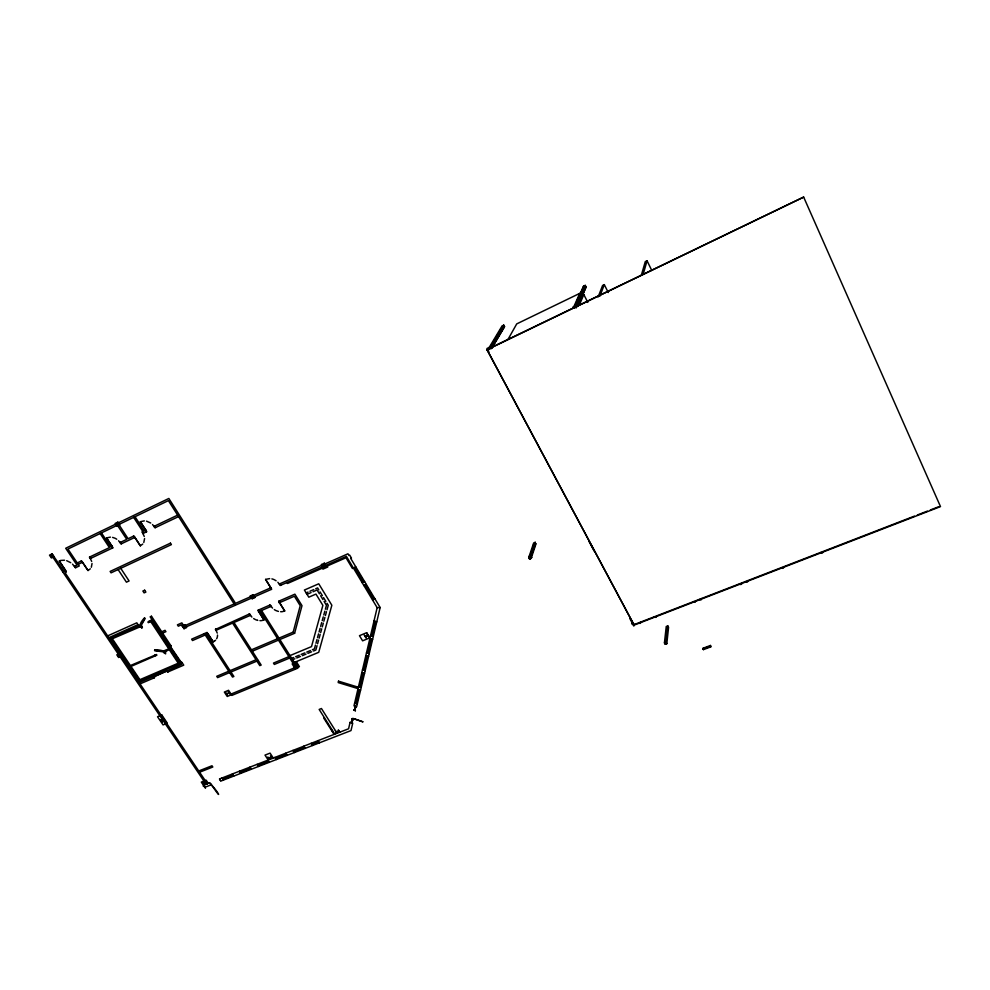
<?xml version="1.0" encoding="UTF-8"?>
<svg xmlns="http://www.w3.org/2000/svg" width="990" height="990" viewBox="0 0 990 990"><rect width="100%" height="100%" fill="white"/><g stroke="black" fill="none" stroke-linecap="round" stroke-linejoin="round"><path stroke-width="1.49" d="M183.274 627.45L185.551 626.088M203.928 783.622C208.259 783.486 203.532 778.969 207.108 783.783M271.05 757.251L268.686 758.154M296.988 664.723L294.55 665.738L293.535 664.488L295.255 667.223L294.612 665.849L297.012 664.847L298.027 666.072L296.196 663.387L296.975 664.612M710.733 646.891L710.474 645.468L703.172 648.19L703.123 649.044L703.42 649.613L710.733 646.891L710.474 645.468M163.56 651.123L163.523 651.816L154.873 650.838C151.445 647.126 178.151 654.328 154.737 650.121M703.42 649.613L703.172 648.19M140.642 626.521C144.317 629.925 139.974 624.022 141.62 626.175L142.411 627.685L141.62 627.771M164.055 652.447C166.79 655.021 163.721 650.764 165.021 652.113M666.815 643.686L666.047 642.25L667.817 625.89L666.245 626.497L664.438 642.869L665.193 644.304L666.815 643.686L668.572 627.301L667.817 625.89M665.911 642.671L664.773 643.104C664.723 644.886 667.631 643.698 665.923 642.56M634.132 625.111L486.944 349.557L803.657 197.084L940.5 506.595L634.132 625.111L486.944 349.557M354.544 709.545L355.212 706.712M351.796 722.403L352.452 719.594M354.816 709.632L355.484 706.786M356.091 703.061L359.11 690.203M352.056 722.49L352.725 719.68M377.153 607.65L353.987 705.833L356.66 706.65L380.148 607.538L350.745 558.447L351.475 558.125L349.718 555.18L348.975 555.501L347.948 553.794L279.291 584.05L280.182 585.486L346.389 556.355L377.153 607.65L380.148 607.538M359.989 686.503L363.07 673.472M363.949 669.735L367.067 656.519M367.971 652.732L371.126 639.354M372.042 635.506L375.247 621.943M372.314 635.592L375.519 622.029M356.338 703.135L359.382 690.29M360.249 686.577L363.342 673.559M364.221 669.809L367.352 656.618M368.243 652.806L371.411 639.441M356.61 703.222L359.655 690.364M360.521 686.664L363.602 673.633M364.493 669.896L367.612 656.692M368.515 652.893L371.683 639.528M372.587 635.667L375.804 622.116M351.524 722.316L352.193 719.52M355.064 709.719L355.744 706.86M251.435 649.836L293.176 632.127L300.218 605.694L294.364 596.228L279.168 602.836M252.314 651.21L294.624 633.278L302 605.657L294.884 594.173L278.635 601.252L284.699 610.979L279.415 602.502M317.518 637.634L318.557 633.885M317.048 645.666L315.847 650.034L313.508 651.012M315.439 645.109L314.399 648.896L312.345 649.749M315.959 643.252L316.986 639.515M319.077 632.004L320.117 628.229M320.636 626.348L321.688 622.562M322.208 620.668L323.26 616.869M325.376 609.221L326.465 605.311L324.101 601.462M317.567 643.797L318.607 640.072M319.127 638.204L320.166 634.454M320.686 632.573L321.725 628.811M322.27 626.918L323.309 623.143M323.829 621.225L324.893 617.426M325.413 615.533L326.477 611.709M327.009 609.803L328.259 605.298L327.022 603.281M323.792 614.963L324.856 611.152M643.178 274.341L647.052 260.754L645.282 261.608L641.347 275.22M534.711 545.874L530.368 558.607M535.466 543.572L534.773 544.451M534.006 547L535.293 544.76L534.513 544.376M535.59 544.104L535.206 542.31L533.672 542.953L528.759 557.531L529.576 559.004L531.16 558.36L536.011 543.757M535.293 544.76L534.266 543.931L529.489 557.221M529.576 559.016L531.618 557.519L530.677 555.811L528.982 556.566L530.628 555.972M530.207 557.184L529.068 557.741L529.65 558.793L530.788 558.236L530.207 557.184L529.068 557.741M531.16 558.36L530.331 556.863L535.206 542.31M534.971 544.178L530.306 558.707M534.266 543.931L533.202 545.539L533.82 545.28M599.915 296.121L604.308 284.637L608.256 292.545M598.133 296.975L602.588 285.466L604.308 284.637M579.274 305.205L583.828 294.55L587.8 302.396M577.517 306.046L582.132 295.367L583.828 294.55M577.826 305.848L586.031 287.063L585.189 285.405L575.784 306.789L576.205 307.593L585.449 286.246L584.026 286.927L575.277 306.974L584.088 287.05L585.511 286.358L576.267 307.717M577.962 305.786L586.031 287.063L585.065 285.479M576.205 306.628L584.471 287.818L583.642 286.16L574.163 307.568M575.933 306.714L585.189 285.405M583.642 286.16L574.287 307.506L574.695 308.311M573.284 307.989L579.719 293.387L580.561 295.057M91.34 567.258L92.033 563.471M117.897 656.246L120.112 655.157L119.246 653.734M143.798 542.458L144.59 538.572M161.642 721.017L163.82 719.879L163.127 718.567L164.872 721.153L163.882 719.977L161.457 720.745M507.994 339.421L516.718 323.903L579.719 293.387M140.469 625.037C151.854 608.714 136.632 625.395 141.211 625.395L144.948 618.861L144.268 618.366M216.637 638.736L217.045 637.907A10.878 8.922 33.3 0 0 217.478 636.05L217.515 635.073M504.529 326.626L491.535 348.542L504.529 326.626L503.551 325.091L488.862 349.618M491.052 347.639L503.947 325.834L502.586 326.502L504.009 325.945L491.114 347.762M490.013 348.084L503.687 325.029M488.33 348.888L502.19 325.747L502.932 327.405M90.325 568.804L88.036 570.525L81.576 560.872L77.245 562.939M142.733 544.054L140.345 545.824L133.922 535.949L128.094 538.721L118.825 524.514M120.05 655.058L117.785 656.024M251.448 597.304L252.215 598.702M214.298 641.26L213.159 641.879L207.046 632.449L191.627 639.156L192.518 640.53L208.271 633.674M50.7 555.501L51.554 556.949M51.901 554.92L52.742 556.368M52.544 554.61L64.115 571.341M51.146 556.157L52.247 555.625M116.857 524.452L117.996 523.896L116.919 524.552M51.208 556.256L52.309 555.724M490.397 346.834L487.043 348.455L488.85 351.834M572.839 307.123L576.366 305.427M486.733 349.916L803.657 197.084M100.139 533.523L109.42 547.619L89.409 557.135L89.892 558.063L90.35 558.546L113.008 547.767L106.524 537.929L112.179 546.517M133.662 517.362L142.919 531.655L142.016 532.088L142.956 533.523L146.805 531.692L140.333 521.705L145.976 530.417M112.068 546.344L110.732 546.987L101.45 532.892M145.864 530.256L144.28 531.011L135.024 516.706M177.631 515.134L154.032 526.371L154.254 526.965L154.96 527.818L178.559 516.594M82.393 562.097L88.036 570.525M134.739 537.199L140.345 545.824M78.173 564.337L82.517 562.271M134.85 537.384L120.99 543.968L120.062 542.545L126.745 539.364L116.412 523.784M62.816 571.948L65.798 570.686L59.19 560.885L66.144 571.601L65.055 572.727L207.331 783.696M107.65 635.889L136.806 622.821L138.761 625.767M108.863 637.684L138.018 624.64M152.114 619.802L147.894 622.017L148.327 622.673L150.74 621.596L168.746 648.834L163.932 650.937L164.674 652.497M140.914 626.794L141.681 626.447M186.182 626.868L271.718 589.223L265.58 579.398L270.938 587.961M161.717 631.781L165.033 630.308L165.924 631.669L162.62 633.13M182.16 625.989L184.833 624.801M185.279 625.494L234.135 603.962M270.827 587.788L235.521 603.356L168.845 498.465L65.699 548.262L77.047 565.191L74.448 566.416L75.389 567.814L79.274 565.971L67.939 549.054L168.399 500.618L235.026 605.373M254.764 597.589L253.861 596.252L251.299 597.205L253.787 596.141L252.982 594.755M121.164 656.358L118.602 657.484L116.808 654.811L119.369 653.685L121.164 656.358L120.149 655.145M183.954 628.737L186.627 627.561L184.734 624.851M169.525 646.173L170.837 645.591M355.868 567.023L352.44 568.495L345.993 557.766L327.207 566.02L327.789 566.998L322.95 569.126L322.356 568.161L287.521 583.481L286.939 582.516M207.826 633.649L213.159 641.879M258.675 611.523L263.971 619.926L257.895 610.298L270.208 604.927L270.876 605.756L271.087 606.35L258.44 611.857M164.328 652.707L165.095 652.373M306.145 592.899L308.051 592.07M309.957 591.24L313.781 589.582M315.699 588.753L317.617 587.912L318.854 589.941M307.036 594.334L311.083 592.577M313.001 591.748L317.072 589.978L319.436 593.851M362.154 582.64L364.605 581.588M180.799 663.251L182.111 662.694M363.887 585.536L366.337 584.484M139.132 682.58L153.722 676.318L154.613 677.643L140.023 683.904M153.834 676.479L166.815 670.911M154.044 676.813L181.541 664.377L180.514 662.817L181.826 662.248L183.744 665.156L167.595 672.086L166.914 671.294M140.333 521.705L144.317 520.889M106.524 537.929L110.434 537.125M372.537 599.965L374.987 598.925M258.279 660.528L217.602 677.618L216.736 676.294L256.039 659.748L232.588 623.094M534.056 545.725L534.625 546.74M289.983 655.603L311.504 646.619L322.876 605.373L315.959 594.087L308.793 597.193L304.388 590.04L318.743 583.791L331.848 605.249L318.731 652.323L294.302 662.459M288.882 656.655L273.488 663.077L274.341 664.438L289.748 658.016M528.747 557.519L530.331 556.863M291.716 658.35L293.721 657.509M295.577 656.741L299.289 655.194M301.146 654.415L304.871 652.868M306.739 652.088L310.476 650.529M292.582 659.724L294.884 658.758M296.74 657.991L300.453 656.444M302.309 655.677L306.034 654.118M307.902 653.351L311.64 651.791M160.677 719.582L162.323 722.205M225.819 692.567L227.428 695.277M228.356 691.515L230.088 694.176M231.017 694.077L295.639 667.359L278.475 640.122M231.45 694.732L227.242 696.477L224.346 692.06L228.566 690.302L231.883 695.401L297.879 668.139L279.861 639.54M324.485 717.861L323.792 718.134L334.075 734.407M265.58 579.398L269.651 578.606M198.743 770.962L211.971 765.765L212.813 767.015L199.584 772.225M331.724 730.694L332.417 730.422M202.888 782.273L204.67 784.736M267.869 756.942L269.54 759.503M270.394 755.952L272.064 758.526M335.387 730.62L336.934 733.305M206.118 782.669L203.779 783.387M271.087 757.375L268.797 758.377M338.852 731.103L336.315 732.093M203.408 785.218L209.657 782.793L211.068 784.872L204.806 787.31M209.942 783.214L210.932 783.882C224.062 803.657 217.862 790.8 210.783 784.451M219.755 779.402L220.584 780.652M222.589 778.821L223.158 779.65M232.91 774.811L233.467 775.653M240.038 772.039L240.607 772.881M250.47 767.98L251.027 768.834M257.672 765.183L258.242 766.037M268.216 761.087L268.773 761.941M275.505 758.253L276.062 759.12M286.16 754.12L286.716 754.974M293.523 751.262L294.079 752.115M304.301 747.066L304.846 747.933M311.739 744.183L312.296 745.049M318.532 741.535L319.089 742.413M223.171 778.858L232.625 775.182M240.62 772.076L250.185 768.364M258.266 765.233L267.919 761.471M276.086 758.303L285.85 754.516M294.104 751.299L303.979 747.475M312.333 744.22L318.223 741.931M223.319 779.068L232.774 775.393M240.768 772.299L250.322 768.587M258.402 765.443L268.067 761.694M276.222 758.526L285.986 754.726M294.253 751.521L304.116 747.685M312.469 744.443L318.372 742.154M223.455 779.279L232.91 775.615M240.904 772.509L250.458 768.797M258.551 765.654L268.203 761.904M276.358 758.736L286.135 754.949M294.389 751.744L304.264 747.908M312.617 744.666L318.508 742.376M633.254 624.938L914.463 516.112M917.334 514.998L927.395 511.112M930.278 509.999L938.904 506.657M284.699 610.979L282.682 611.572A10.197 8.601 31.9 0 1 280.628 611.721M263.971 619.926L261.979 620.52A10.147 8.489 32.4 0 1 259.949 620.656M664.438 642.869L666.047 642.25M703.469 648.772L709.558 646.495M703.123 649.044L710.436 646.309M60.464 560.451L64.523 560.216M206.13 782.669L206.997 783.82M257.635 620.346L257.771 620.371A11.039 9.232 32.4 0 1 255.482 619.591A11.001 9.207 32.4 0 1 253.638 618.54M226.661 693.817L229.049 692.752M336.204 731.857C340.993 732.365 336.204 726.895 339.694 732.229M278.425 611.424L276.123 610.644A11.063 9.331 31.9 0 1 274.279 609.58M146.52 521.148L150.715 523.017M271.879 578.89L272.027 578.915A11.138 9.417 32.8 0 1 274.23 579.695L276.086 580.771M112.6 537.397L114.89 538.176A11.15 9.096 39.1 0 1 116.758 539.241M66.677 560.687L70.736 562.691M369.889 638.463L372.624 639.28M365.83 655.64L368.552 656.457M361.833 672.594L364.53 673.41M358.541 686.553L361.226 687.369M373.985 621.052L376.745 621.881M370.569 635.568L373.304 636.409M354.643 703.11L357.303 703.915M366.498 652.794L369.233 653.623M362.501 669.784L365.199 670.614M357.885 689.325L360.57 690.141M229.222 693.025L226.772 694.04M185.736 626.373L183.088 627.165M251.299 597.205L250.421 595.881M638.896 623.255L640.32 623.354L640.79 622.24M293.176 632.127L294.624 633.278M118.565 540.75L120.174 542.706M152.522 524.552L154.143 526.532M272.535 608.107L270.988 606.177M72.517 564.152L74.522 566.54M251.893 617.079L250.359 615.149M277.856 582.256L279.403 584.236M699.472 599.457L701.056 599.89L701.65 598.542M52.903 557.246L206.056 784.191M205.475 788.288L204.324 786.592L204.881 786.171L203.334 786.357L203.891 785.936L201.304 782.112L206.18 780.207L208.284 783.325M64.969 570.933L65.909 572.319M74.869 566.218L75.809 567.616M81.143 561.07L82.083 562.481M222.032 777.979L223.443 780.071M153.277 676.504L154.168 677.828M89.855 556.925L90.795 558.335M154.997 654.823L155.591 655.726M232.353 773.97L233.751 776.073M239.481 771.198L240.879 773.301M141.62 626.175L112.353 638.748L130.408 665.54L156.47 654.526L156.89 655.157L131.002 666.431L139.924 679.672L178.237 663.213L169.34 649.737L163.845 652.125L165.615 653.895L164.773 651.729M141.273 626.571L140.073 625.185L110.892 638.228L139.664 680.922L179.697 663.721L151.012 620.284M140.431 626.2L141.62 627.771M138.984 625.668L139.59 626.583M167.124 670.564L168.015 671.901M118.095 569.547L126.435 582.182L129.084 580.969L120.743 568.31M149.032 621.175L149.638 622.091M165.021 650.455L165.615 651.358M111.623 546.567L112.551 547.99M181.331 662.459L170.317 646.408M249.913 767.139L251.312 769.267M169.983 646.557L180.663 662.743M257.115 764.33L258.514 766.458M184.078 628.675L181.417 624.839L178.311 626.2L177.42 624.839L181.863 622.871L183.509 625.395M268.216 760.023L264.998 755.11L270.072 753.13L273.29 758.055M267.659 760.233L269.057 762.374M120.495 542.334L121.436 543.757M133.477 536.159L134.405 537.595M274.948 757.399L276.346 759.553M117.562 523.227L118.602 524.626M116.313 523.834L117.253 525.269M206.601 634.404L230.101 670.663M230.967 672L233.875 676.479L232.526 677.049L204.348 633.612M145.406 530.479L146.334 531.915M142.473 531.865L143.414 533.313M285.603 753.266L287.001 755.42M206.601 632.635L207.492 634.021M154.49 526.148L155.43 527.596M215.597 628.712L216.501 630.098M292.966 750.395L294.364 752.561M303.744 746.212L305.13 748.378M233.962 622.5L261.174 665.057L259.801 665.639L256.905 661.11M311.194 743.304L312.58 745.482M317.976 740.668L319.374 742.846M249.109 614.122L250 615.52M338.84 731.103L339.582 732.266M261.558 610.496L278.994 638.142M260.172 611.102L277.596 638.736M337.058 733.256L321.453 708.518L319.164 709.434L334.769 734.147M258.353 610.087L259.244 611.498M269.738 605.125L270.629 606.548M279.093 601.054L279.984 602.477M270.357 587.998L271.248 589.421M279.774 583.84L280.665 585.276M90.239 558.372L91.674 561.417M320.03 591.859L322.369 595.671M323.532 597.576L325.858 601.388M320.611 595.757L322.938 599.569M321.527 564.523C321.453 567.468 327.071 564.993 324.188 563.347M323.297 567.431C320.475 565.785 326.044 563.322 325.957 566.268M142.832 533.35L144.255 536.469M355.385 567.233L354.408 567.654M364.11 581.798L363.132 582.219M365.854 584.694L364.877 585.115M374.505 599.136L373.527 599.544M355.422 567.814L363.578 581.415M365.892 585.276L373.96 598.752M355.175 567.926L363.33 581.514M365.644 585.387L373.713 598.851M354.927 568.037L363.07 581.625M365.397 585.486L373.465 598.962M215.931 630.123L217.243 633.093M654.402 616.758L655.813 617.364L656.679 616.312M693.507 601.623L695.079 602.192L695.747 600.831M529.106 557.642L529.687 558.694M530.665 555.86L531.605 557.568M533.659 544.191L534.452 545.651M629.962 618.8L632.387 623.316L631.632 623.849L633.55 623.576L632.808 624.096L633.872 626.088M489.877 348.146L490.298 348.925M588.988 541.394L594.186 551.083M503.551 325.091L504.405 326.688M583.518 286.221L584.347 287.88M647.052 260.754L651.779 270.468M215.548 640.233A9.677 7.945 33.3 0 1 214.298 641.26M822.888 551.962A1.275 1.126 -4.6 0 1 820.438 552.507M783.597 566.75A1.262 1.114 -1.5 0 1 783.016 568.186A1.262 1.114 -1.5 0 1 781.357 567.777M747.784 580.623A1.238 1.101 1.4 0 1 747.227 582.033A1.238 1.101 1.4 0 1 745.594 581.625M741.733 582.962A1.238 1.089 1.9 0 1 741.102 584.397A1.238 1.089 1.9 0 1 739.468 583.828M365.322 636.582L366.102 637.919L364.283 635.159L365.322 636.434L367.822 635.382L367.166 633.959L368.874 636.768L367.884 635.506L365.384 636.533M352.489 718.517C350.188 718.703 355.299 719.829 352.489 718.517M338.506 681.17L338.196 682.568L358.058 688.632L358.368 687.246L338.506 681.17M353.913 709.842L355.398 710.783L353.913 709.842M351.264 722.242L352.205 723.022L351.264 722.242M352.019 718.975L352.985 719.767L352.019 718.975M355.051 706.179L356.016 706.947L355.051 706.179M358.949 689.659L359.927 690.451L358.949 689.659M362.909 672.928L363.887 673.72L362.909 672.928M366.906 655.974L367.896 656.778L366.906 655.974M370.965 638.798L371.955 639.602L370.965 638.798M371.757 635.419L372.747 636.236L371.757 635.419M375.086 621.386L376.076 622.19L375.086 621.386M355.336 709.805L354.173 709.917L355.336 709.805M356.87 703.296L355.695 703.432L356.87 703.296M350.089 722.366L348.579 728.776L219.471 778.982L220.869 781.073L350.992 730.583L352.737 723.183L350.089 722.366M368.787 652.979L367.587 653.128L368.787 652.979M364.765 669.982L363.565 670.119L364.765 669.982M360.793 686.751L359.605 686.887L360.793 686.751M353.356 718.542L362.823 721.809L353.356 718.542M140.976 626.113L141.075 627.375L142.226 626.868L140.976 626.113M52.074 553.905L49.5 555.155L51.393 557.964L53.967 556.726L52.074 553.905M117.859 522.138L115.174 523.438L117.067 526.333L119.753 525.034L117.859 522.138M170.466 543.151L110.125 571.428L111.066 572.839L171.394 544.611L170.466 543.151M144.651 590.213L142.882 591.03L144.107 592.886L145.876 592.082L144.651 590.213M151.47 616.238L150.158 616.832L169.822 646.631L171.134 646.049L151.47 616.238M253.094 594.705L250.297 595.931L252.091 598.764L254.876 597.539L253.094 594.705M324.312 563.285L321.404 564.572L323.173 567.48L326.081 566.206L324.312 563.285M249.579 613.911L215.362 629.479L216.043 630.296L250.47 615.322L249.579 613.911M165.615 652.794L164.464 653.301L164.389 652.051L165.615 652.794M161.803 714.978L157.546 716.748L163.065 724.915L167.322 723.158L161.803 714.978M366.696 632.684L359.469 635.679L362.612 640.827L369.815 637.845L366.696 632.684M296.555 662.087L292.161 663.919L295.032 668.46L299.413 666.641L296.555 662.087"/></g></svg>
